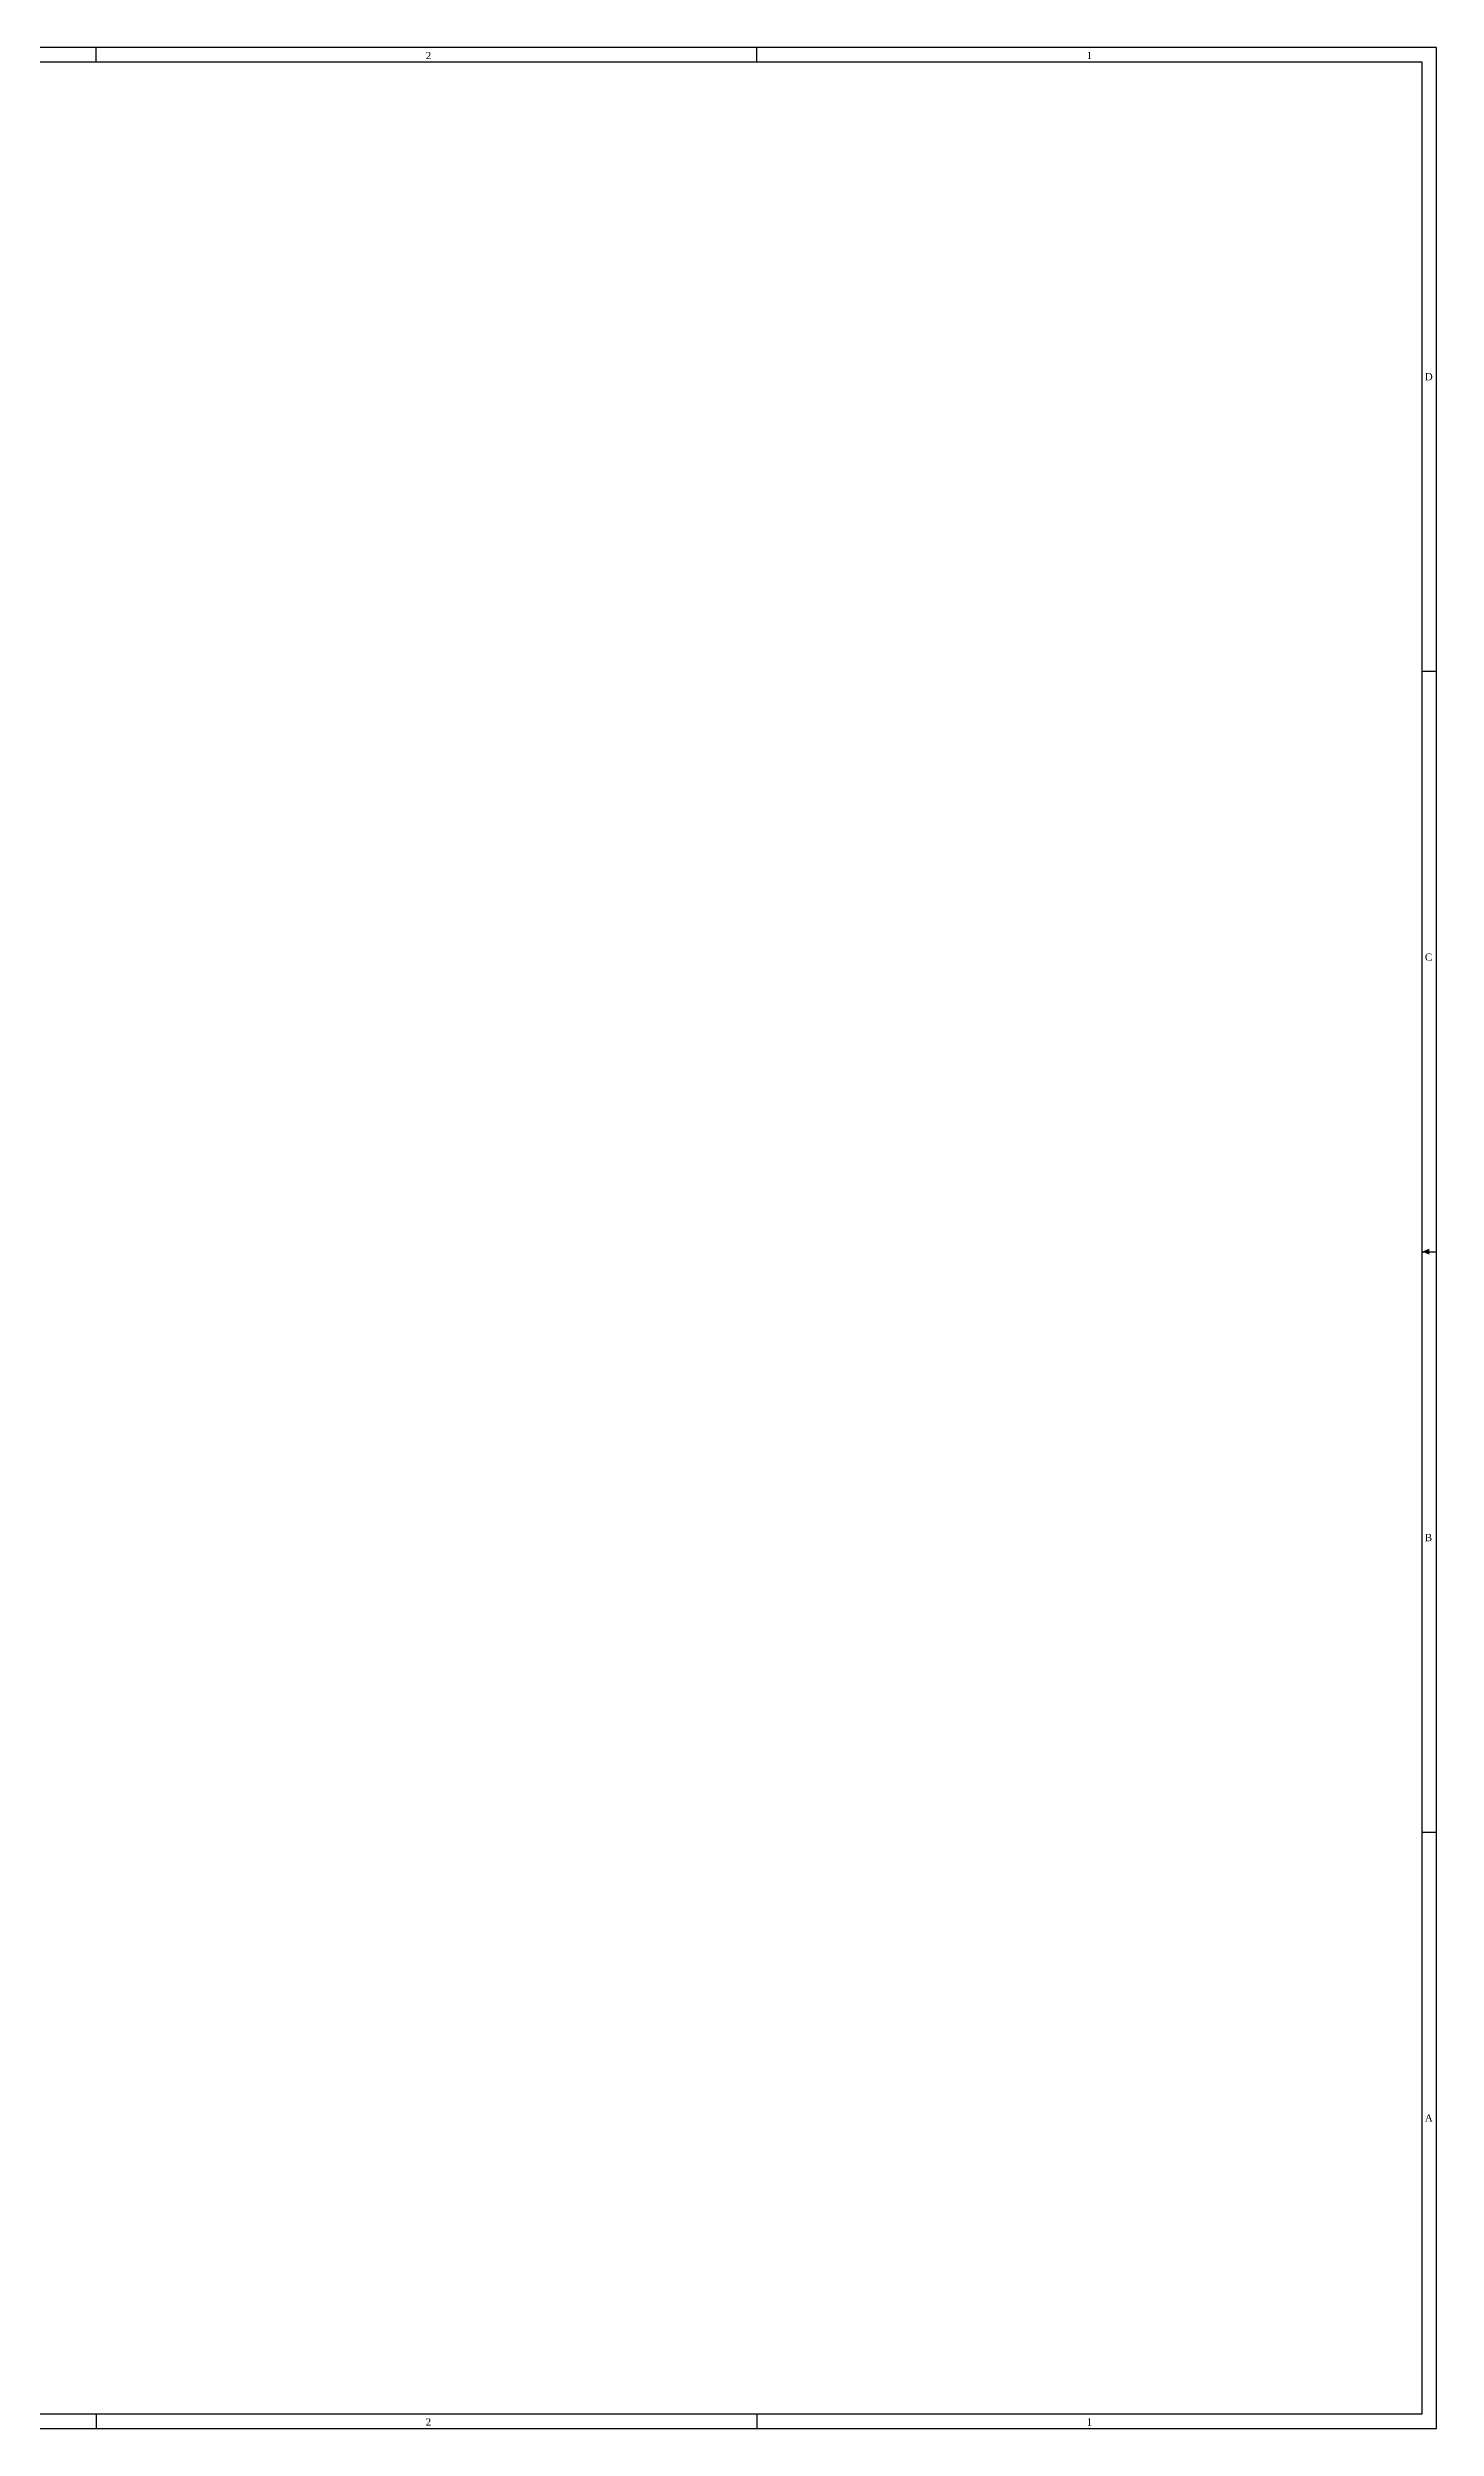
# Model space of a CAD drawing. Extents: x -3 to 591, y 3 to 422.
# Drawn here: x 346.3 to 591.3, y 2.5 to 422.4 of the extents above; entities that cross this region are included whole.
import ezdxf

# ---------------------------------------------------------------- set-up
doc = ezdxf.new("R2010")
doc.units = 0
doc.header["$MEASUREMENT"] = 0
doc.layers.add('TITLE', color=7, linetype='Continuous')
doc.styles.get("Standard").update_dxf_attribs({"font": 'times_0.ttf'})

msp = doc.modelspace()

# ---------------------------------------------------------------- linework, layer by layer
at = {"layer": 'TITLE'}
for points in [[(-2.54, 2.54), (591.312, 2.54), (591.312, 422.402), (-2.54, 422.402)], [(0, 5.08), (588.772, 5.08), (588.772, 419.862), (0, 419.862)]]:
    msp.add_lwpolyline(points, close=True, dxfattribs=at)
for points in [[(354.838, 419.862), (354.838, 422.402)], [(471.424, 419.862), (471.424, 422.402)], [(588.772, 312.42), (591.312, 312.42)], [(588.772, 210.058), (591.312, 210.058)], [(588.772, 107.696), (591.312, 107.696)], [(354.838, 5.08), (354.838, 2.54)], [(471.424, 5.08), (471.424, 2.54)]]:
    msp.add_lwpolyline(points, dxfattribs=at)
msp.add_solid([(588.772, 210.058), (590.042, 210.566), (590.042, 209.55), (590.042, 210.058)], dxfattribs=at)
msp.add_solid([(588.772, 210.058), (590.042, 210.566), (590.042, 209.55), (590.042, 210.058)], dxfattribs=at)
msp.add_solid([(588.772, 210.058), (590.042, 210.566), (590.042, 209.55), (590.042, 210.058)], dxfattribs=at)

# ---------------------------------------------------------------- texts
for s, p in [('2', (413.004, 420.37)), ('1', (529.59, 420.37)), ('D', (589.28, 363.728)), ('C', (589.28, 261.366)), ('B', (589.28, 159.004)), ('A', (589.28, 56.642)), ('2', (413.004, 3.048)), ('1', (529.59, 3.048))]:
    msp.add_text(s, height=1.27, dxfattribs=at).set_placement(p)

doc.saveas('drawing.dxf')
